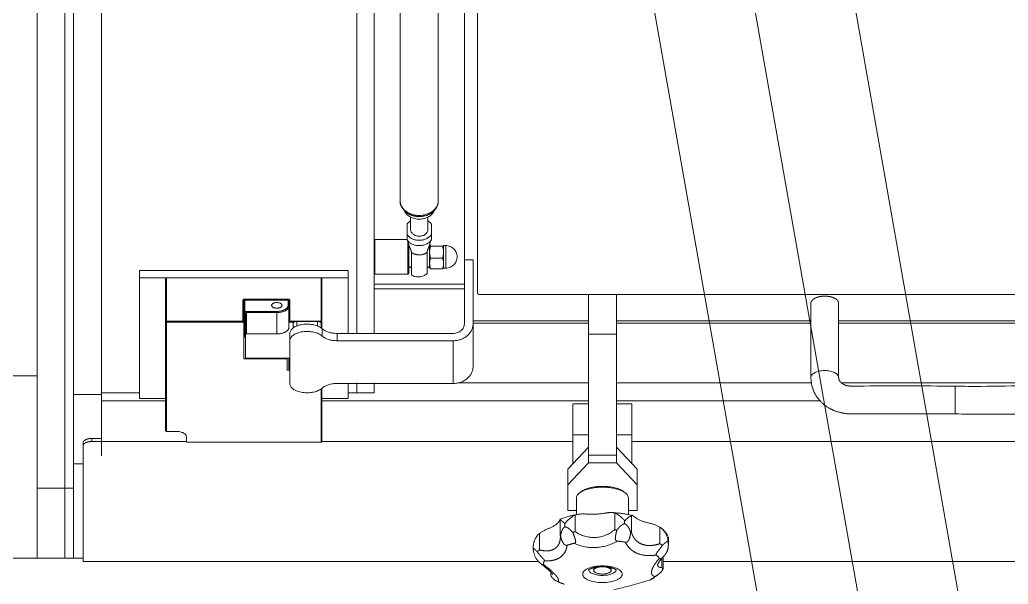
# Model space of a CAD drawing. Extents: x -681219 to -550379, y -242630 to -158199.
# Drawn here: x -589812 to -589243, y -209987 to -209662 of the extents above; entities that cross this region are included whole.
import ezdxf
from ezdxf.lldxf.tags import DXFTag

# ---------------------------------------------------------------- set-up
doc = ezdxf.new("R2010")
doc.units = 0
doc.header["$LTSCALE"] = 1000
doc.linetypes.add('DASHED2', pattern=[9.525, 6.35, -3.175])
doc.layers.get('0').update_dxf_attribs({"linetype": 'CONTINUOUS'})
doc.layers.add('center', color=253, linetype='CENTER2')
doc.layers.add('future', color=4, linetype='DASHED2', lineweight=0)
tags = doc.linetypes.add('CENTER2', pattern=[28.575, 19.05, -3.175, 3.175, -3.175]).pattern_tags.tags
tags[10:11] = [DXFTag(74, 4), DXFTag(75, 0), DXFTag(340, '0'), DXFTag(46, 0.0), DXFTag(50, 0.0), DXFTag(44, 0.0), DXFTag(45, 0.0)]
tags[8:9] = [DXFTag(74, 4), DXFTag(75, 0), DXFTag(340, '0'), DXFTag(46, 0.0), DXFTag(50, 0.0), DXFTag(44, 0.0), DXFTag(45, 0.0)]
tags[6:7] = [DXFTag(74, 4), DXFTag(75, 0), DXFTag(340, '0'), DXFTag(46, 0.0), DXFTag(50, 0.0), DXFTag(44, 0.0), DXFTag(45, 0.0)]
tags[4:5] = [DXFTag(74, 4), DXFTag(75, 0), DXFTag(340, '0'), DXFTag(46, 0.0), DXFTag(50, 0.0), DXFTag(44, 0.0), DXFTag(45, 0.0)]

# ---------------------------------------------------------------- blocks, each defined once
blk = doc.blocks.new('CYPZ04001A0001XY_A_CYPZ1000_V_1')
at = {"color": 0, "linetype": 'ByBlock', "lineweight": -2}
for p, q in [((434.8, 917.96), (433.43, 918.59)), ((373.1, 910.88), (373.1, 904.23)), ((403, 912.09), (403, 910.58)), ((413, 910.54), (413, 912.09)), ((373.1, 907), (36.66, 907)), ((373.82, 910.4), (373.82, 905.15)), ((707, 907), (444.66, 907)), ((707, 840.29), (707, 907)), ((707, 905.1), (712.5, 905.1)), ((712.5, 905.1), (712.5, 860.13)), ((712.5, 905), (717.5, 905)), ((717.5, 864.66), (717.5, 905)), ((717.5, 905), (733.5, 905)), ((717.5, 864.66), (717.5, 905)), ((733.5, 864.66), (733.5, 905)), ((1083.5, 905), (733.5, 905)), ((444.3, 890.81), (444.3, 900.3)), ((447.8, 899.66), (447.8, 899.65)), ((447.8, 899.65), (447.8, 897.84)), ((447.81, 897.99), (447.81, 899.9)), ((370.06, 897.36), (370.06, 892.75)), ((370.4, 895.55), (370.43, 895.53)), ((370.42, 895.53), (370.42, 893.71)), ((370.43, 895.53), (370.42, 895.53)), ((370.42, 893.71), (370.43, 893.71)), ((374.9, 896.7), (374.9, 887.23)), ((391.32, 880.42), (391.32, 889.9)), ((400.91, 888.52), (400.91, 879.04)), ((423.73, 880.22), (423.73, 889.71)), ((432.26, 882.42), (432.26, 892.06)), ((395.24, 885.3), (395.3, 885.29)), ((395.29, 885.29), (395.29, 883.48)), ((395.3, 885.29), (395.29, 885.29)), ((395.29, 883.48), (395.3, 883.48)), ((429.68, 887.12), (429.73, 887.13)), ((429.73, 887.13), (429.73, 885.32)), ((429.73, 887.13), (429.73, 887.13)), ((429.73, 885.32), (429.73, 885.32)), ((388, 862.9), (388, 877.69)), ((388, 877.69), (393, 877.69)), ((393, 880.04), (393, 870.51)), ((401.11, 878.93), (402.59, 878.82)), ((423, 870.51), (423, 879.97)), ((423, 877.69), (428, 877.69)), ((428, 877.69), (428, 862.9)), ((394.73, 867.55), (395.62, 866.84)), ((420.38, 866.84), (421.27, 867.55)), ((400, 850.22), (388, 862.9)), ((388, 862.9), (388, 853.83)), ((428, 862.9), (416, 850.22)), ((428, 862.9), (428, 853.83)), ((712.5, 864.66), (717.5, 864.66)), ((712.5, 463.01), (712.5, 860.13)), ((717.5, 428.28), (717.5, 864.66)), ((717.5, 864.66), (733.5, 864.66)), ((717.5, 428.28), (717.5, 864.66)), ((733.5, 428.28), (733.5, 864.66)), ((400, 841.15), (388, 853.83)), ((428, 853.83), (416, 841.15)), ((391, 850.66), (391, 834.01)), ((416, 850.22), (400, 850.22)), ((400, 850.22), (400, 845.73)), ((400, 850.22), (416, 850.22)), ((416, 850.22), (416, 845.73)), ((425, 850.66), (425, 834.01)), ((707, 850.76), (712.5, 850.76)), ((400, 845.73), (400, 776.03)), ((400, 845.73), (416, 845.73)), ((416, 845.73), (416, 776.03)), ((696.5, 814.38), (696.5, 846.06)), ((391, 837.84), (17, 837.84)), ((569.5, 837.84), (425, 837.84)), ((569.5, 807.24), (569.5, 838.03)), ((647.42, 838.26), (569.73, 838.26)), ((647.5, 838.19), (570, 838.19)), ((570, 838.19), (570, 807.63)), ((647.5, 838.19), (647.5, 835.24)), ((702, 837.84), (647.5, 837.84)), ((702, 836.1), (702, 837.84)), ((707, 840.29), (707, 838.55)), ((391, 834.01), (391, 816.11)), ((400, 834.01), (391, 834.01)), ((425, 834.01), (416, 834.01)), ((425, 834.01), (425, 816.11)), ((653.5, 832.03), (659, 832.03)), ((659, 769.18), (659, 832.03)), ((659.5, 831.34), (659.5, 768.76)), ((702, 836.1), (696.5, 836.1)), ((205, 805.95), (205, 821.95)), ((400, 814.38), (282.64, 814.38)), ((400, 816.11), (391, 816.11)), ((425, 816.11), (416, 816.11)), ((569.5, 814.38), (416, 814.38)), ((696.5, 814.38), (659.5, 814.38)), ((696.5, 812.74), (696.5, 814.38)), ((539.5, 809.74), (539.5, 804.08)), ((549.5, 809.74), (539.5, 809.74)), ((549.5, 809.74), (549.5, 804.08)), ((549.5, 809.74), (549.5, 804.08)), ((549.5, 809.74), (554.5, 809.74)), ((554.5, 804.42), (554.5, 813.11)), ((569.5, 813.11), (554.5, 813.11)), ((674.5, 813.11), (659.5, 813.11)), ((674.5, 743.56), (674.5, 813.11)), ((674.5, 809.74), (696.5, 809.74)), ((696.5, 812.74), (696.5, 810.84)), ((696.5, 810.84), (696.5, 475.11)), ((696.5, 810.84), (712.5, 810.84)), ((270.44, 804.08), (139.62, 804.08)), ((400, 804.08), (287.58, 804.08)), ((491.02, 804.08), (416, 804.08)), ((560.68, 804.42), (494, 804.42)), ((494, 804.42), (494, 779.81)), ((588, 779.81), (588, 804.42)), ((272, 801.1), (272, 758.25)), ((288, 758.25), (288, 801.1)), ((883.5, 800), (733.5, 800)), ((482.5, 770.09), (482.5, 794.7)), ((589.5, 796.73), (588, 796.73)), ((588, 796.19), (588.5, 796.19)), ((588.5, 796.19), (588.5, 789.77)), ((589.5, 790.31), (589.5, 796.73)), ((588.5, 789.77), (613.5, 789.77)), ((589.5, 789.77), (589.5, 790.31)), ((614.5, 790.31), (589.5, 790.31)), ((613.5, 789.77), (613.5, 776.13)), ((614.5, 769.18), (614.5, 790.31)), ((494, 779.81), (560.68, 779.81)), ((560.68, 775.59), (560.68, 779.81)), ((588, 775.59), (588, 779.81)), ((400, 776.03), (400, 753.26)), ((400, 776.03), (416, 776.03)), ((416, 776.03), (416, 753.26)), ((494, 775.59), (560.68, 775.59)), ((539.5, 775.59), (539.5, 470.82)), ((549.5, 775.59), (549.5, 470.82)), ((549.5, 775.59), (549.5, 474.58)), ((554.5, 743.56), (554.5, 775.59)), ((569.34, 772.91), (569.34, 777.14)), ((613, 775.87), (595.5, 775.87)), ((595.5, 763.61), (595.5, 775.87)), ((613, 763.61), (613, 775.87)), ((614, 777.64), (613.5, 777.64)), ((613.5, 776.13), (613.5, 763.88)), ((614, 763.46), (614, 777.64)), ((272, 769.72), (138, 769.72)), ((400, 769.72), (288, 769.72)), ((482.5, 769.72), (416, 769.72)), ((482.5, 733.15), (482.5, 770.09)), ((487.5, 733.15), (487.5, 770.09)), ((569.5, 768.76), (569.5, 772.77)), ((569.5, 744.25), (569.5, 768.76)), ((570, 769.76), (570, 772.38)), ((570, 769.76), (570, 769.18)), ((570, 769.18), (570.32, 769.18)), ((570, 769.18), (570, 768.49)), ((588, 768.49), (570, 768.49)), ((570, 768.49), (570, 743.56)), ((572, 771.31), (572, 768.69)), ((572, 768.69), (584, 768.69)), ((584, 768.69), (584, 771.31)), ((585.68, 769.18), (588.5, 769.18)), ((586, 772.38), (586, 769.76)), ((588, 756.66), (588, 768.49)), ((588.5, 772.12), (588.5, 769.18)), ((588.5, 769.18), (588.5, 756.93)), ((614.5, 756.93), (614.5, 769.18)), ((614.5, 769.18), (659, 769.18)), ((659, 768.49), (615, 768.49)), ((615, 768.49), (615, 756.66)), ((659, 768.49), (659, 769.18)), ((659, 743.56), (659, 768.49)), ((659.5, 768.76), (659.5, 744.25)), ((272, 768.3), (138, 768.3)), ((400, 768.3), (288, 768.3)), ((482.5, 768.3), (416, 768.3)), ((595.5, 763.61), (613, 763.61)), ((595.5, 763.61), (595.5, 762.92)), ((613, 762.92), (595.5, 762.92)), ((613, 763.61), (613, 762.92)), ((614, 756.51), (614, 763.46)), ((589, 759.45), (589, 756.51)), ((-478, 753.26), (478, 753.26)), ((480, 752.24), (480, 529.59)), ((589, 756.51), (614, 756.51)), ((589, 755.82), (589, 756.51)), ((614, 755.82), (589, 755.82)), ((614, 755.82), (614, 756.51)), ((539.5, 750), (487.5, 750)), ((539.5, 747.3), (487.5, 747.3)), ((509, 728.91), (509, 741.17)), ((518, 728.91), (518, 741.93)), ((520, 741.48), (519.5, 740.98)), ((519.5, 740.98), (519.5, 724.38)), ((520, 722.41), (520, 741.48)), ((539, 741.48), (520, 741.48)), ((539, 741.48), (539, 721.48)), ((539.5, 740.98), (539, 741.48)), ((554.5, 739.33), (554.5, 743.56)), ((674.5, 743.56), (554.5, 743.56)), ((570, 743.56), (659, 743.56)), ((674.5, 739.33), (674.5, 743.56)), ((498.2, 724.98), (498.2, 737.98)), ((499.5, 737.98), (498.2, 737.98)), ((499.52, 738.02), (499.5, 737.98)), ((499.5, 737.98), (499.5, 725.01)), ((500.08, 738.34), (506.92, 738.34)), ((507.5, 737.98), (507.48, 738.02)), ((507.5, 737.98), (507.5, 725.01)), ((674.5, 739.33), (554.5, 739.33)), ((487.5, 733.15), (482.5, 733.15)), ((487.5, 733.15), (487.5, 570.02)), ((500.08, 732.28), (506.92, 732.28)), ((498.2, 724.98), (499.5, 724.98)), ((499.5, 724.98), (499.5, 725.01)), ((499.5, 724.98), (499.52, 724.94)), ((500.08, 725.42), (506.92, 725.42)), ((507.25, 722.81), (507.25, 722.67)), ((507.48, 724.94), (507.5, 724.98)), ((519.75, 722.67), (519.75, 722.81)), ((506.5, 718.71), (506.5, 721.79)), ((506.5, 718.71), (506.5, 712.61)), ((520.5, 718.71), (520.5, 721.79)), ((520.5, 721.48), (539, 721.48)), ((520.5, 718.71), (520.5, 712.61)), ((539, 721.48), (539.5, 721.98)), ((508.5, 715.66), (508.5, 708.6)), ((518.5, 708.6), (518.5, 715.66)), ((502.5, 699.01), (502.5, 579.31)), ((524.5, 579.31), (524.5, 699.01))]:
    blk.add_line(p, q, dxfattribs=at)
for centre, radius, start, end in [((458.88, 669.84), 259.8, 102.7742, 107.582), ((395.21, 890.88), 30.48, 118.8395, 129.5285), ((385.91, 909.35), 9.83, 121.9838, 124.0678), ((430.93, 911.24), 7.81, 29.5964, 70.7822), ((380.71, 913.76), 7.68, 195.1231, 206.008), ((395.21, 890.88), 30.48, 130.8459, 132.1528), ((431.29, 915.23), 6.43, 346.1594, 358.7564), ((435.33, 899.12), 12.49, 2.4352, 27.9299), ((433.11, 913.38), 17.22, 310.5401, 315.9911), ((440.37, 901.4), 7.64, 346.6045, 346.8038), ((381.18, 896.34), 11.07, 193.7287, 235.4367), ((388.73, 916.64), 24.27, 231.3398, 235.2473), ((413.06, 872.42), 26.54, 65.0577, 120.8683), ((437.67, 898.5), 10.15, 310.7815, 356.1227), ((445.8, 896.06), 1.66, 322.3921, 357.1572), ((382.66, 898.85), 13.98, 208.5412, 234.5186), ((392.27, 888.81), 1.45, 111.2526, 131.3206), ((373.68, 826.16), 68.05, 66.4187, 67.4647), ((413.06, 874.89), 18.26, 54.2294, 131.7144), ((359.33, 1027.8), 152.37, 295.0021, 295.5435), ((431.25, 908.6), 22.06, 288.8756, 306.2599), ((385.16, 905.05), 20.57, 240.0611, 260.0637), ((367.77, 914.54), 41.46, 304.6066, 311.4934), ((417.48, 917.68), 38.05, 278.6603, 292.887), ((416.64, 894.55), 15.99, 296.3175, 324.6448), ((438.89, 879.8), 7.17, 142.6075, 158.0984), ((403.44, 928.51), 49.63, 256.4847, 267.3105), ((419.17, 895.87), 16.3, 261.949, 286.2499), ((514, 735.63), 7.46, 57.6021, 132.0807), ((498.2, 731.48), 6.5, 90, 270), ((507.78, 735.31), 8.27, 158.5065, 201.4953), ((499.22, 735.31), 8.27, 338.5046, 21.4936), ((513.5, 731.48), 7.94, 124.5364, 139.1046), ((513.5, 731.48), 7.94, 40.8954, 55.4636), ((510.02, 728.85), 10.52, 160.9532, 199.0452), ((496.98, 728.85), 10.52, 340.9549, 19.0467), ((513.02, 720.17), 10.21, 67.1505, 91.5764), ((519.63, 699.88), 4.87, 351.4022, 40.8349)]:
    blk.add_arc(centre, radius, start, end, dxfattribs=at)
for centre, major_axis, ratio, start_param, end_param in [((408, 909.11), (-34, 0), 0.422618, -0.623732, -0.478926), ((408, 909.11), (34, 0), 0.422618, 0.722664, 0.867471), ((408, 911.59), (-8, 0), 0.422618, 3.13816, 6.223653), ((408, 909.11), (-34, 0), 0.422618, 0.273865, 0.418672), ((408, 909.11), (34, 0), 0.422618, 6.108252, 6.253059), ((408, 909.11), (-34, 0), 0.422618, 1.171463, 1.31627), ((408, 909.11), (34, 0), 0.422618, -1.072531, -0.927725), ((371.24, 877.33), (20.48, 0), 0.422618, 0.550526, 1.03961), ((452.72, 881.54), (-20.48, 0), 0.422618, 5.487314, 5.976398), ((414.38, 871.14), (20.48, 0), 0.422618, 1.448124, 1.937208), ((408, 870.51), (-15, 0), 0.422618, 0, 3.141593), ((408, 869.6), (-14, 0), 0.422618, 0.485112, 2.65648), ((570, 837.76), (0.438, -0.438), 0.550446, 2.073982, 3.644778), ((647, 837.76), (-0.48, -0.48), 0.289952, 2.85938, 3.423806), ((653.5, 835.24), (-6, 0), 0.534931, 0, 1.570796), ((659, 831.34), (0, -0.69), 0.724729, 1.570796, 3.141593), ((578, 804.42), (10, 0), 0.534931, 0, 2.617994), ((494, 794.7), (11.5, 0), 0.844896, 1.570796, 3.141593), ((560.68, 809.77), (10, 0), 0.534931, 4.712389, 5.759587), ((280, 801.1), (-8, 0), 0.515404, 0.016107, 3.142491), ((494, 770.09), (-11.5, 0), 0.844896, 4.712389, 6.283185), ((560.68, 774.46), (-10, 0), 0.534931, 3.665191, 4.712389), ((578, 779.81), (-10, 0), 0.534931, 0.523599, 3.141593), ((494, 770.09), (-6.5, 0), 0.844896, 4.712389, 6.283185), ((560.68, 770.24), (10, 0), 0.534931, 0.523599, 1.570796), ((578, 775.59), (-10, 0), 0.534931, 0.523599, 3.141593), ((595.5, 772.12), (7, 0), 0.534931, 1.570796, 3.141593), ((613, 776.13), (-0.5, 0), 0.534931, 1.570796, 3.141593), ((614, 778.06), (-0.5, 0), 0.844896, 1.570796, 3.141595), ((570, 768.76), (0.5, 0), 0.844896, 1.570796, 3.141593), ((570, 768.76), (-0.5, 0), 0.534931, 0, 1.570796), ((572, 769.76), (2, 0), 0.534931, 3.141593, 4.712389), ((584, 769.76), (2, 0), 0.534931, 4.712389, 6.283185), ((588, 768.76), (0.48, 0.48), 0.289952, 4.430176, 6.000972), ((615, 768.76), (0.48, -0.48), 0.289952, 3.423806, 4.994602), ((659, 768.76), (0.5, 0), 0.844896, 0, 1.570796), ((659, 768.76), (-0.5, 0), 0.534931, 1.570796, 3.141595), ((595.5, 759.87), (-7, 0), 0.534931, 4.712389, 6.283185), ((595.5, 759.45), (6.5, 0), 0.534931, 1.570796, 3.141593), ((613, 763.88), (-0.5, 0), 0.534931, 1.570796, 3.141593), ((613, 763.46), (1, 0), 0.534931, 4.712389, 6.283185), ((613, 763.46), (-1, 0), 0.534931, 3.141593, 4.18879), ((589, 759.87), (-0.5, 0), 0.844896, 0, 1.570796), ((588, 756.93), (0.5, 0), 0.534931, 4.712389, 6.283185), ((589, 756.66), (-1, 0), 0.844896, 0, 1.570796), ((589, 756.93), (-0.5, 0), 0.844896, 0, 1.570796), ((614, 756.93), (0.5, 0), 0.844896, 4.712389, 6.283185), ((614, 756.66), (-1, 0), 0.844896, 1.570796, 3.141593), ((615, 756.93), (0.5, 0), 0.534931, 3.141593, 4.712389), ((570, 744.25), (0, 0.69), 0.724729, 1.570796, 3.141593), ((659, 744.25), (0, -0.69), 0.724729, 0, 1.570796), ((513.5, 725.5), (-6.25, 0), 0.786973, 4.834919, 5.516191), ((513.5, 725.5), (6.25, 0), 0.786973, 0.766994, 0.979744), ((513.5, 718.74), (-8, 0), 0.786973, 3.646953, 5.777825), ((513.5, 715.66), (-8, 0), 0.786973, 3.646953, 5.777825), ((513.5, 715.66), (-5, 0), 0.786973, 3.141593, 6.283185), ((513.5, 715.66), (8, 0), 0.786973, 3.646953, 4.037257), ((513.5, 715.66), (8, 0), 0.786973, 5.387521, 5.777825), ((513.5, 699.01), (-11, 0), 0.786973, 3.141593, 6.283185), ((513.5, 702.71), (9, 0), 0.786973, 0.333777, 2.858178)]:
    blk.add_ellipse(centre, major_axis=major_axis, ratio=ratio, start_param=start_param, end_param=end_param, dxfattribs=at)
for centre, major_axis, ratio in [((408, 914.29), (-11.37, 0), 0.422618), ((408, 912.09), (-5, 0), 0.422618), ((595.5, 759.45), (-3, 0), 0.534931)]:
    blk.add_ellipse(centre, major_axis=major_axis, ratio=ratio, dxfattribs=at)
for points, knots in [([(441.98, 908.67), (440.42, 909.85), (439.03, 910.97), (437.52, 912.29), (437.23, 912.55), (436.67, 913.06), (436.41, 913.32), (435.66, 914.05), (435.23, 914.52), (434.1, 915.84), (433.62, 916.59), (433.28, 917.51), (433.24, 917.78), (433.27, 918.25), (433.36, 918.45), (433.5, 918.61)], [0, 0, 0, 0, 0.25, 0.25, 0.3125, 0.3125, 0.375, 0.375, 0.5, 0.5, 0.75, 0.75, 0.875, 0.875, 1, 1, 1, 1]), ([(373.3, 911.76), (373.22, 911.56), (373.16, 911.37), (373.11, 911.08), (373.1, 910.98), (373.1, 910.88)], [0, 0, 0, 0, 0.25, 0.25, 0.3797908, 0.3797908, 0.3797908, 0.3797908]), ([(373.3, 911.76), (373.55, 912.15), (373.83, 912.51), (374.46, 913.21), (374.8, 913.54), (375.38, 914.02), (375.58, 914.18), (376.01, 914.49), (376.24, 914.65), (376.6, 914.89), (376.73, 914.97), (376.99, 915.13), (377.12, 915.22), (377.36, 915.39), (377.48, 915.46), (377.67, 915.61), (377.75, 915.67), (377.83, 915.73)], [0, 0, 0, 0, 0.25, 0.25, 0.5, 0.5, 0.625, 0.625, 0.75, 0.75, 0.8125, 0.8125, 0.875, 0.875, 0.9375, 0.9375, 1, 1, 1, 1]), ([(377.83, 915.73), (378.02, 915.66), (378.21, 915.59), (378.54, 915.41), (378.7, 915.31), (379.11, 914.98), (379.33, 914.72), (379.63, 914.11), (379.72, 913.77), (379.76, 913), (379.72, 912.57), (379.38, 911.17), (378.89, 910.12), (377.79, 908.38), (377.36, 907.77), (376.39, 906.52), (375.85, 905.88), (375.27, 905.22)], [0, 0, 0, 0, 0.0625, 0.0625, 0.125, 0.125, 0.25, 0.25, 0.375, 0.375, 0.5, 0.5, 0.75, 0.75, 0.875, 0.875, 1, 1, 1, 1]), ([(416.08, 911.99), (416.06, 911.99), (415.95, 911.78), (414.92, 911.14), (413.07, 910.48), (410.43, 910), (407.25, 909.87), (404.18, 910.2), (401.8, 910.84), (400.37, 911.53), (399.93, 911.95), (399.92, 911.98), (399.92, 911.98)], [0.0888836, 0.0888836, 0.0888836, 0.0888836, 0.1586859, 0.2360703, 0.3203656, 0.4173024, 0.5231431, 0.6323789, 0.7278613, 0.8112763, 0.8850689, 0.9114357, 0.9114357, 0.9114357, 0.9114357]), ([(443.49, 908.25), (443.36, 908.34), (441.96, 909.34), (439.73, 911.18), (437.54, 913.21), (436.78, 914.23), (436.66, 914.4), (436.66, 914.39)], [0, 0, 0, 0, 0.0224668, 0.2818123, 0.5145835, 0.7145087, 0.795614, 0.795614, 0.795614, 0.795614]), ([(375.27, 905.22), (375.23, 905.28), (375.17, 905.34), (375.03, 905.4), (374.94, 905.42), (374.73, 905.4), (374.61, 905.37), (374.37, 905.26), (374.25, 905.2), (374.01, 905.05), (373.89, 904.97), (373.65, 904.79), (373.54, 904.7), (373.21, 904.4), (372.99, 904.2), (372.58, 903.76), (372.38, 903.54), (372, 903.07), (371.82, 902.83), (371.3, 902.1), (370.98, 901.59), (370.7, 901.06)], [0, 0, 0, 0, 0.0625, 0.0625, 0.125, 0.125, 0.1875, 0.1875, 0.25, 0.25, 0.3125, 0.3125, 0.375, 0.375, 0.5, 0.5, 0.625, 0.625, 0.75, 0.75, 1, 1, 1, 1]), ([(376.23, 908.97), (376.22, 908.99), (376.25, 908.61), (375.53, 907.37), (374.24, 905.54), (373, 904.26), (372.51, 903.76)], [0.1181498, 0.1181498, 0.1181498, 0.1181498, 0.290711, 0.5349035, 0.8451847, 1, 1, 1, 1]), ([(376.26, 908.69), (376.26, 908.83), (376.25, 908.97), (376.18, 909.42), (376.05, 909.68), (375.74, 909.99), (375.62, 910.08), (375.34, 910.23), (375.19, 910.29), (374.68, 910.41), (374.27, 910.43), (373.82, 910.4)], [0.5769264, 0.5769264, 0.5769264, 0.5769264, 0.625, 0.625, 0.75, 0.75, 0.8125, 0.8125, 0.875, 0.875, 1, 1, 1, 1]), ([(428.39, 897.61), (428.46, 898.34), (428.6, 899.04), (429, 900.37), (429.27, 901.01), (430.25, 902.76), (431.16, 903.75), (432.9, 904.95), (433.54, 905.29), (434.9, 905.86), (435.63, 906.09), (437.16, 906.43), (437.97, 906.54), (439.25, 906.63), (439.69, 906.65), (440.58, 906.65), (441.02, 906.63), (441.48, 906.61)], [0, 0, 0, 0, 0.125, 0.125, 0.25, 0.25, 0.5, 0.5, 0.625, 0.625, 0.75, 0.75, 0.875, 0.875, 0.9375, 0.9375, 1, 1, 1, 1]), ([(441.48, 906.61), (441.45, 906.54), (441.44, 906.47), (441.45, 906.3), (441.48, 906.2), (441.59, 905.98), (441.66, 905.87), (441.83, 905.64), (441.93, 905.53), (442.13, 905.3), (442.23, 905.19), (442.44, 904.97), (442.55, 904.86), (442.87, 904.54), (443.08, 904.33), (443.49, 903.89), (443.7, 903.67), (444.09, 903.23), (444.28, 903.01), (444.83, 902.34), (445.17, 901.88), (445.49, 901.42)], [0, 0, 0, 0, 0.0625, 0.0625, 0.125, 0.125, 0.1875, 0.1875, 0.25, 0.25, 0.3125, 0.3125, 0.375, 0.375, 0.5, 0.5, 0.625, 0.625, 0.75, 0.75, 1, 1, 1, 1]), ([(446.36, 904.97), (446.05, 905.48), (445.71, 905.95), (444.98, 906.85), (444.58, 907.28), (443.95, 907.86), (443.73, 908.05), (443.28, 908.4), (443.05, 908.55), (442.71, 908.74), (442.6, 908.79), (442.39, 908.87), (442.3, 908.9), (442.14, 908.9), (442.08, 908.88), (442.01, 908.8), (441.99, 908.74), (441.98, 908.67)], [0, 0, 0, 0, 0.25, 0.25, 0.5, 0.5, 0.625, 0.625, 0.75, 0.75, 0.8125, 0.8125, 0.875, 0.875, 0.9375, 0.9375, 1, 1, 1, 1]), ([(370.4, 895.55), (370.31, 895.66), (370.25, 895.83), (370.14, 896.22), (370.11, 896.44), (370.07, 896.89), (370.06, 897.13), (370.06, 897.62), (370.07, 897.86), (370.13, 898.6), (370.2, 899.09), (370.41, 900.08), (370.54, 900.58), (370.7, 901.06)], [0, 0, 0, 0, 0.125, 0.125, 0.25, 0.25, 0.375, 0.375, 0.5, 0.5, 0.75, 0.75, 1, 1, 1, 1]), ([(373.57, 897.69), (373.88, 898.19), (374.21, 898.68), (374.91, 899.65), (375.28, 900.13), (375.85, 900.84), (376.04, 901.08), (376.42, 901.55), (376.6, 901.79), (376.84, 902.15), (376.92, 902.28), (377.04, 902.52), (377.08, 902.64), (377.12, 902.87), (377.11, 902.97), (377.05, 903.14), (377, 903.21), (376.94, 903.27)], [0, 0, 0, 0, 0.25, 0.25, 0.5, 0.5, 0.625, 0.625, 0.75, 0.75, 0.8125, 0.8125, 0.875, 0.875, 0.9375, 0.9375, 1, 1, 1, 1]), ([(376.94, 903.27), (377.95, 903.42), (378.95, 903.52), (380.92, 903.59), (381.9, 903.57), (384.7, 903.32), (386.43, 902.91), (388.81, 901.93), (389.54, 901.54), (390.57, 900.88), (390.9, 900.65), (391.53, 900.15), (391.83, 899.89), (393.24, 898.55), (394.13, 897.29), (394.78, 895.87)], [0, 0, 0, 0, 0.125, 0.125, 0.25, 0.25, 0.5, 0.5, 0.625, 0.625, 0.6875, 0.6875, 0.75, 0.75, 1, 1, 1, 1]), ([(444.3, 900.3), (443.42, 900.52), (442.56, 900.68), (441.3, 900.81), (440.88, 900.84), (440.07, 900.85), (439.67, 900.83), (438.52, 900.73), (437.79, 900.59), (436.77, 900.25), (436.45, 900.12), (435.83, 899.82), (435.53, 899.64), (434.7, 899.07), (434.23, 898.62), (433.63, 897.84), (433.44, 897.57), (433.12, 896.99), (432.97, 896.68), (432.6, 895.72), (432.43, 895.03), (432.27, 893.8), (432.24, 893.27), (432.24, 892.73)], [0, 0, 0, 0, 0.125, 0.125, 0.1875, 0.1875, 0.25, 0.25, 0.375, 0.375, 0.4375, 0.4375, 0.5, 0.5, 0.625, 0.625, 0.6875, 0.6875, 0.75, 0.75, 0.875, 0.875, 0.9622846, 0.9622846, 0.9622846, 0.9622846]), ([(447.8, 899.63), (447.77, 899.52), (447.72, 899.48), (447.61, 899.46), (447.54, 899.49), (447.39, 899.59), (447.31, 899.66), (447.13, 899.83), (447.04, 899.92), (446.74, 900.21), (446.52, 900.43), (446.04, 900.91), (445.78, 901.16), (445.49, 901.42)], [0, 0, 0, 0, 0.125, 0.125, 0.25, 0.25, 0.375, 0.375, 0.5, 0.5, 0.75, 0.75, 1, 1, 1, 1]), ([(370.06, 892.73), (370.06, 892.81), (370.07, 892.89), (370.11, 893.1), (370.15, 893.21), (370.23, 893.4), (370.27, 893.46), (370.32, 893.55), (370.34, 893.58), (370.36, 893.63), (370.37, 893.65), (370.39, 893.68), (370.4, 893.7), (370.4, 893.74)], [0.6559982, 0.6559982, 0.6559982, 0.6559982, 0.75, 0.75, 0.875, 0.875, 0.9375, 0.9375, 0.96875, 0.96875, 0.984375, 0.984375, 1, 1, 1, 1]), ([(373.57, 897.69), (373.26, 897.41), (372.96, 897.14), (372.38, 896.63), (372.1, 896.39), (371.71, 896.06), (371.58, 895.95), (371.33, 895.76), (371.21, 895.68), (370.97, 895.55), (370.85, 895.49), (370.63, 895.45), (370.52, 895.46), (370.43, 895.53)], [0, 0, 0, 0, 0.25, 0.25, 0.5, 0.5, 0.625, 0.625, 0.75, 0.75, 0.875, 0.875, 1, 1, 1, 1]), ([(391.32, 889.9), (391.22, 890.3), (391.11, 890.69), (390.85, 891.44), (390.7, 891.81), (390.19, 892.87), (389.79, 893.52), (389.07, 894.42), (388.81, 894.71), (388.25, 895.25), (387.95, 895.5), (387.01, 896.2), (386.31, 896.59), (384.79, 897.22), (383.99, 897.44), (382.73, 897.65), (382.3, 897.7), (381.42, 897.76), (380.96, 897.77), (379.59, 897.74), (378.66, 897.63), (376.79, 897.27), (375.85, 897.02), (374.9, 896.7)], [0, 0, 0, 0, 0.0625, 0.0625, 0.125, 0.125, 0.25, 0.25, 0.3125, 0.3125, 0.375, 0.375, 0.5, 0.5, 0.625, 0.625, 0.6875, 0.6875, 0.75, 0.75, 0.875, 0.875, 1, 1, 1, 1]), ([(394.78, 895.87), (394.64, 895.89), (394.49, 895.91), (394.19, 895.88), (394.05, 895.85), (393.76, 895.73), (393.63, 895.65), (393.4, 895.45), (393.3, 895.34), (393.12, 895.1), (393.04, 894.98), (392.89, 894.72), (392.83, 894.59), (392.65, 894.2), (392.54, 893.93), (392.36, 893.37), (392.28, 893.09), (392.14, 892.52), (392.07, 892.23), (391.9, 891.36), (391.81, 890.76), (391.75, 890.16)], [0, 0, 0, 0, 0.0625, 0.0625, 0.125, 0.125, 0.1875, 0.1875, 0.25, 0.25, 0.3125, 0.3125, 0.375, 0.375, 0.5, 0.5, 0.625, 0.625, 0.75, 0.75, 1, 1, 1, 1]), ([(399.76, 889.01), (399.9, 889.6), (400.04, 890.19), (400.28, 891.35), (400.4, 891.92), (400.53, 892.77), (400.56, 893.06), (400.6, 893.62), (400.61, 893.9), (400.54, 894.3), (400.51, 894.42), (400.4, 894.67), (400.33, 894.79), (400.13, 894.98), (400, 895.05), (399.73, 895.16), (399.59, 895.19), (399.44, 895.2)], [0, 0, 0, 0, 0.25, 0.25, 0.5, 0.5, 0.625, 0.625, 0.75, 0.75, 0.8125, 0.8125, 0.875, 0.875, 0.9375, 0.9375, 1, 1, 1, 1]), ([(424.25, 896.49), (424.11, 896.45), (423.99, 896.41), (423.76, 896.28), (423.66, 896.2), (423.52, 895.99), (423.47, 895.87), (423.42, 895.62), (423.42, 895.48), (423.44, 895.22), (423.46, 895.08), (423.51, 894.81), (423.54, 894.67), (423.65, 894.26), (423.74, 893.98), (423.92, 893.43), (424.02, 893.15), (424.22, 892.59), (424.32, 892.31), (424.62, 891.46), (424.83, 890.89), (425.03, 890.32)], [0, 0, 0, 0, 0.0625, 0.0625, 0.125, 0.125, 0.1875, 0.1875, 0.25, 0.25, 0.3125, 0.3125, 0.375, 0.375, 0.5, 0.5, 0.625, 0.625, 0.75, 0.75, 1, 1, 1, 1]), ([(432.16, 892.25), (432.02, 892.84), (431.86, 893.42), (431.47, 894.55), (431.24, 895.1), (430.83, 895.9), (430.69, 896.16), (430.36, 896.67), (430.18, 896.91), (429.86, 897.23), (429.74, 897.33), (429.49, 897.5), (429.35, 897.57), (429.06, 897.66), (428.92, 897.68), (428.64, 897.67), (428.51, 897.65), (428.39, 897.61)], [0, 0, 0, 0, 0.25, 0.25, 0.5, 0.5, 0.625, 0.625, 0.75, 0.75, 0.8125, 0.8125, 0.875, 0.875, 0.9375, 0.9375, 1, 1, 1, 1]), ([(395.24, 885.3), (394.98, 885.35), (394.75, 885.45), (394.31, 885.73), (394.11, 885.9), (393.74, 886.27), (393.58, 886.48), (393.27, 886.9), (393.12, 887.11), (392.72, 887.78), (392.49, 888.24), (392.08, 889.19), (391.9, 889.68), (391.75, 890.16)], [0, 0, 0, 0, 0.125, 0.125, 0.25, 0.25, 0.375, 0.375, 0.5, 0.5, 0.75, 0.75, 1, 1, 1, 1]), ([(399.76, 889.01), (399.46, 888.6), (399.15, 888.21), (398.49, 887.45), (398.15, 887.07), (397.61, 886.56), (397.43, 886.39), (397.04, 886.07), (396.85, 885.92), (396.44, 885.66), (396.23, 885.54), (395.78, 885.36), (395.54, 885.3), (395.3, 885.29)], [0, 0, 0, 0, 0.25, 0.25, 0.5, 0.5, 0.625, 0.625, 0.75, 0.75, 0.875, 0.875, 1, 1, 1, 1]), ([(429.68, 887.12), (429.45, 887.06), (429.23, 887.07), (428.78, 887.17), (428.57, 887.26), (428.16, 887.47), (427.95, 887.6), (427.57, 887.88), (427.38, 888.03), (426.82, 888.5), (426.45, 888.84), (425.73, 889.56), (425.38, 889.93), (425.03, 890.32)], [0, 0, 0, 0, 0.125, 0.125, 0.25, 0.25, 0.375, 0.375, 0.5, 0.5, 0.75, 0.75, 1, 1, 1, 1]), ([(432.16, 892.25), (432.1, 891.77), (432, 891.29), (431.76, 890.35), (431.61, 889.87), (431.33, 889.19), (431.23, 888.96), (431.01, 888.53), (430.89, 888.31), (430.62, 887.91), (430.47, 887.72), (430.13, 887.37), (429.94, 887.23), (429.73, 887.13)], [0, 0, 0, 0, 0.25, 0.25, 0.5, 0.5, 0.625, 0.625, 0.75, 0.75, 0.875, 0.875, 1, 1, 1, 1]), ([(432.26, 892.06), (432.26, 892.09), (432.26, 892.11), (432.23, 892.18), (432.2, 892.21), (432.16, 892.25)], [0.1923363, 0.1923363, 0.1923363, 0.1923363, 0.5, 0.5, 1, 1, 1, 1]), ([(395.3, 883.48), (395.3, 883.4), (395.33, 883.32), (395.42, 883.18), (395.47, 883.11), (395.63, 882.92), (395.75, 882.8), (396.1, 882.43), (396.34, 882.2), (397.06, 881.53), (397.55, 881.12), (398.29, 880.55), (398.54, 880.38), (399.03, 880.04), (399.28, 879.88), (400, 879.45), (400.47, 879.21), (400.91, 879.04)], [0, 0, 0, 0, 0.03125, 0.03125, 0.0625, 0.0625, 0.125, 0.125, 0.25, 0.25, 0.5, 0.5, 0.625, 0.625, 0.75, 0.75, 1, 1, 1, 1]), ([(429.73, 885.32), (429.73, 885.24), (429.77, 885.18), (429.84, 885.07), (429.88, 885.02), (430.01, 884.88), (430.1, 884.8), (430.37, 884.56), (430.55, 884.41), (431.03, 883.99), (431.32, 883.74), (431.67, 883.4), (431.78, 883.29), (431.96, 883.09), (432.04, 883), (432.22, 882.75), (432.28, 882.62), (432.26, 882.54)], [0, 0, 0, 0, 0.03125, 0.03125, 0.0625, 0.0625, 0.125, 0.125, 0.25, 0.25, 0.5, 0.5, 0.625, 0.625, 0.75, 0.75, 1, 1, 1, 1]), ([(388.7, 881.85), (389.02, 881.63), (389.31, 881.42), (389.72, 881.12), (389.85, 881.02), (390.1, 880.84), (390.22, 880.76), (390.56, 880.54), (390.75, 880.43), (391.08, 880.33), (391.21, 880.34), (391.32, 880.42)], [0, 0, 0, 0, 0.25, 0.25, 0.375, 0.375, 0.5, 0.5, 0.75, 0.75, 1, 1, 1, 1]), ([(400.91, 879.04), (401.31, 878.89), (401.75, 878.8), (402.69, 878.72), (403.19, 878.73), (404.24, 878.81), (404.78, 878.87), (405.89, 879.04), (406.46, 879.13), (407.04, 879.22)], [0, 0, 0, 0, 0.25, 0.25, 0.5, 0.5, 0.75, 0.75, 1, 1, 1, 1]), ([(702, 837.84), (702.33, 837.84), (702.65, 837.86), (703.13, 837.91), (703.29, 837.93), (703.61, 837.97), (703.76, 838), (704.22, 838.09), (704.5, 838.17), (705.05, 838.35), (705.3, 838.45), (705.76, 838.68), (705.97, 838.8), (706.34, 839.07), (706.49, 839.21), (706.74, 839.5), (706.84, 839.66), (706.97, 839.97), (707, 840.13), (707, 840.29)], [0, 0, 0, 0, 0.125, 0.125, 0.1875, 0.1875, 0.25, 0.25, 0.375, 0.375, 0.5, 0.5, 0.625, 0.625, 0.75, 0.75, 0.875, 0.875, 1, 1, 1, 1]), ([(707, 838.55), (707, 838.39), (706.97, 838.23), (706.87, 838), (706.83, 837.92), (706.74, 837.77), (706.68, 837.69), (706.49, 837.47), (706.34, 837.33), (705.98, 837.06), (705.77, 836.94), (705.31, 836.71), (705.05, 836.61), (704.51, 836.43), (704.22, 836.35), (703.62, 836.23), (703.3, 836.18), (702.66, 836.12), (702.33, 836.1), (702, 836.1)], [0, 0, 0, 0, 0.125, 0.125, 0.1875, 0.1875, 0.25, 0.25, 0.375, 0.375, 0.5, 0.5, 0.625, 0.625, 0.75, 0.75, 0.875, 0.875, 1, 1, 1, 1]), ([(205, 821.95), (184.23, 822.46), (164.78, 821.83), (140.31, 821.98), (133.8, 819.6), (128.96, 816.29), (125.4, 812.44), (122.6, 807.16), (122.2, 803.41), (122, 801.1)], [0, 0, 0, 0, 0.593126, 0.677846, 0.758027, 0.807902, 0.864813, 0.928873, 1, 1, 1, 1]), ([(288, 801.1), (287.86, 803.03), (287.6, 806.01), (285.59, 810.83), (282.35, 815.2), (277.94, 818.58), (272.72, 820.93), (266.34, 822.17), (258.4, 821.84), (248.8, 821.97), (236.87, 821.94), (221.79, 821.96), (211.55, 821.95), (205, 821.95)], [0, 0, 0, 0, 0.05897, 0.106737, 0.168811, 0.235521, 0.287182, 0.350865, 0.4375, 0.53562, 0.652193, 0.813277, 1, 1, 1, 1]), ([(138, 801.1), (138.05, 801.62), (138.17, 802.33), (138.82, 803.37), (139.82, 804.37), (141.06, 805.14), (143.69, 806.19), (165.88, 805.07), (184.21, 806.51), (205, 805.95)], [0, 0, 0, 0, 0.044403, 0.068245, 0.093833, 0.112607, 0.135624, 0.215994, 1, 1, 1, 1]), ([(205, 805.95), (224.16, 805.94), (242.37, 805.31), (263.42, 806.19), (267.53, 805.72), (269.36, 804.9), (270.67, 804), (271.78, 802.62), (271.93, 801.69), (272, 801.1)], [0, 0, 0, 0, 0.72083, 0.828417, 0.869722, 0.889579, 0.91804, 0.954855, 1, 1, 1, 1]), ([(613.53, 763.78), (613.53, 763.78), (613.52, 763.78), (613.5, 763.82), (613.51, 763.86), (613.51, 763.88)], [0.3282695, 0.3282695, 0.3282695, 0.3282695, 0.4180172, 0.7635968, 1, 1, 1, 1]), ([(478, 753.26), (478.07, 753.26), (478.13, 753.26), (478.26, 753.26), (478.33, 753.25), (478.52, 753.23), (478.64, 753.21), (479.01, 753.14), (479.23, 753.06), (479.6, 752.87), (479.75, 752.76), (479.9, 752.57), (479.94, 752.51), (479.97, 752.41), (479.98, 752.38), (480, 752.31), (480, 752.27), (480, 752.24)], [0, 0, 0, 0, 0.0625, 0.0625, 0.125, 0.125, 0.25, 0.25, 0.5, 0.5, 0.75, 0.75, 0.875, 0.875, 0.9375, 0.9375, 1, 1, 1, 1]), ([(499.5, 737.94), (499.5, 738.01), (499.56, 738.08), (499.76, 738.21), (499.91, 738.28), (500.08, 738.34)], [0, 0, 0, 0, 0.5, 0.5, 1, 1, 1, 1]), ([(506.92, 738.34), (507.09, 738.28), (507.24, 738.21), (507.44, 738.08), (507.5, 738.01), (507.5, 737.94)], [0, 0, 0, 0, 0.5, 0.5, 1, 1, 1, 1]), ([(507.25, 722.81), (507.25, 722.81), (507.25, 722.81), (507.25, 722.81), (507.25, 722.81), (507.25, 722.81), (507.25, 722.81), (507.25, 722.81), (507.25, 722.81), (507.25, 722.81), (507.25, 722.81), (507.25, 722.81), (507.25, 722.81), (507.25, 722.81), (507.25, 722.81), (507.25, 722.81), (507.25, 722.81), (507.25, 722.81), (507.25, 722.81), (507.25, 722.81), (507.25, 722.81), (507.25, 722.82), (507.25, 722.83), (507.25, 722.85), (507.25, 722.9), (507.25, 723.01), (507.27, 723.22), (507.32, 723.67), (507.47, 724.36), (507.74, 725.2), (508.17, 726.31), (508.63, 727.37), (508.91, 728.21), (509, 728.64), (509, 728.82), (509, 728.91)], [0.4999322, 0.4999322, 0.4999322, 0.4999322, 0.4999341, 0.499936, 0.499938, 0.4999399, 0.4999418, 0.4999437, 0.4999456, 0.4999475, 0.4999494, 0.4999513, 0.4999532, 0.4999552, 0.4999571, 0.499959, 0.4999609, 0.4999628, 0.4999666, 0.4999743, 0.5000966, 0.5003413, 0.5013198, 0.5032759, 0.5071842, 0.5149892, 0.5305778, 0.561869, 0.6244862, 0.6872162, 0.7498367, 0.8745487, 0.9371155, 0.9694583, 1, 1, 1, 1]), ([(518, 728.91), (518, 728.83), (518, 728.64), (518.09, 728.21), (518.37, 727.38), (518.83, 726.32), (519.26, 725.21), (519.52, 724.37), (519.71, 723.55), (519.75, 723.05), (519.75, 722.81), (519.75, 722.81), (519.75, 722.81), (519.75, 722.81), (519.75, 722.81), (519.75, 722.81), (519.75, 722.81), (519.75, 722.81), (519.75, 722.81), (519.75, 722.81), (519.75, 722.81), (519.75, 722.81), (519.75, 722.81), (519.75, 722.81), (519.75, 722.81), (519.75, 722.81), (519.75, 722.81), (519.75, 722.81), (519.75, 722.81), (519.75, 722.81), (519.75, 722.81), (519.75, 722.81)], [0, 0, 0, 0, 0.0303775, 0.0625407, 0.1250787, 0.2496204, 0.3121541, 0.3741471, 0.4367488, 0.4993624, 0.4998519, 0.4998825, 0.4998978, 0.4998997, 0.4999016, 0.4999035, 0.4999054, 0.4999074, 0.4999093, 0.4999112, 0.4999131, 0.499915, 0.4999169, 0.4999188, 0.4999207, 0.4999227, 0.4999246, 0.4999265, 0.4999284, 0.4999303, 0.4999322, 0.4999322, 0.4999322, 0.4999322]), ([(500.08, 725.42), (499.91, 725.35), (499.76, 725.28), (499.56, 725.15), (499.5, 725.08), (499.5, 725.01)], [0, 0, 0, 0, 0.5, 0.5, 1, 1, 1, 1]), ([(507.5, 725.01), (507.5, 725.08), (507.44, 725.15), (507.24, 725.28), (507.09, 725.35), (506.92, 725.42)], [0, 0, 0, 0, 0.5, 0.5, 1, 1, 1, 1]), ([(506.92, 724.61), (507.1, 724.68), (507.24, 724.75), (507.45, 724.88), (507.5, 724.95), (507.5, 725.01)], [0, 0, 0, 0, 0.5, 0.5, 1, 1, 1, 1]), ([(523.32, 703.07), (522.74, 703.95), (521.61, 705.63), (518.42, 707.55), (514.46, 708.49), (510.17, 708.12), (506.42, 706.43), (503.79, 703.81), (502.63, 701.1), (502.53, 699.59), (502.5, 699.01)], [0, 0, 0, 0, 0.108801, 0.242937, 0.384663, 0.530754, 0.67968, 0.813071, 0.938991, 1, 1, 1, 1])]:
    blk.add_open_spline(points, degree=3, knots=knots, dxfattribs=at)
for points, degree in [([(447.8, 899.65), (447.8, 899.64), (447.8, 899.63)], 2), ([(370.42, 895.53), (370.41, 895.54), (370.4, 895.55)], 2), ([(370.4, 893.74), (370.41, 893.73), (370.42, 893.71)], 2), ([(447.8, 897.82), (447.8, 897.83), (447.8, 897.84)], 2), ([(395.29, 885.29), (395.27, 885.3), (395.24, 885.3)], 2), ([(395.24, 883.49), (395.27, 883.48), (395.29, 883.48)], 2), ([(429.73, 887.13), (429.71, 887.12), (429.68, 887.12)], 2), ([(429.68, 885.3), (429.71, 885.31), (429.73, 885.32)], 2), ([(613.5, 763.8), (613.5, 763.8), (613.51, 763.79), (613.52, 763.79)], 3)]:
    blk.add_open_spline(points, degree=degree, dxfattribs=at)
blk.add_rational_spline([(288, 758.25), (288, 755.5), (284, 754.13), (280, 754.13), (276, 754.13), (272, 755.5), (272, 758.25)], [0.500000058244, 0.500113787488, 0.666780434739, 1, 0.666620666663, 0.499954003171, 0.500000009522], degree=3, knots=[0.2500853, 0.2500853, 0.2500853, 0.2500853, 0.5, 0.5, 0.5, 0.7500345, 0.7500345, 0.7500345, 0.7500345], dxfattribs=at)
blk = doc.blocks.new('*U121')
at = {"color": 0, "linetype": 'ByBlock', "lineweight": -2}
for p, q in [((-384.38, 57), (-1764.27, 57)), ((-1764.27, -57), (-384.09, -57))]:
    blk.add_line(p, q, dxfattribs=at)
at = {"layer": 'center', "lineweight": -2, "ltscale": 11.313327}
blk.add_line((457.75, 0), (-2019, 0), dxfattribs=at)

msp = doc.modelspace()

# ---------------------------------------------------------------- block references
at = {"layer": 'future', "rotation": 180}
msp.add_blockref('CYPZ04001A0001XY_A_CYPZ1000_V_1', (-589068.721, -209066.6983), dxfattribs=at)
at = {"layer": 'future', "xscale": -1, "rotation": 99.99999999992978}
msp.add_blockref('*U121', (-589130.8238, -211119.7608), dxfattribs=at)

doc.saveas('drawing.dxf')
